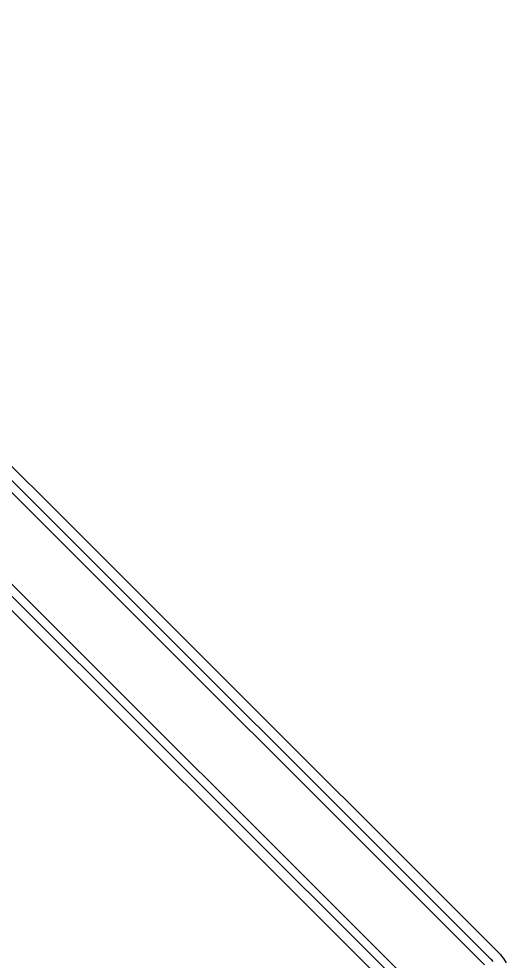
# Model space of a CAD drawing. Header units: millimetres. Extents: x -3 to 103, y -3 to 78.
# Drawn here: x 60.55 to 66.55, y 31.33 to 42.94 of the extents above; entities that cross this region are included whole.
import ezdxf

# ---------------------------------------------------------------- set-up
doc = ezdxf.new("R2010")
doc.units = ezdxf.units.MM
for name, color, linetype in [('COPPER', 1, 'Continuous'), ('ISO_PASS1', 2, 'Continuous'), ('ISO_PASS2', 6, 'Continuous')]:
    doc.layers.add(name, color=color, linetype=linetype)

msp = doc.modelspace()

# ---------------------------------------------------------------- linework, layer by layer
at = {"layer": 'COPPER'}
for points in [[(54.783, 42.783), (66.283, 31.283)], [(65.6, 30.834), (54.334, 42.1)]]:
    msp.add_lwpolyline(points, dxfattribs=at)
at = {"layer": 'ISO_PASS1'}
for points in [[(54.856, 42.856), (66.356, 31.356), (66.36, 31.352), (66.386, 31.323)], [(65.496, 30.791), (54.291, 41.996)]]:
    msp.add_lwpolyline(points, dxfattribs=at)
at = {"layer": 'ISO_PASS2'}
for points in [[(54.944, 42.944), (66.444, 31.444), (66.452, 31.436), (66.478, 31.407), (66.492, 31.39), (66.516, 31.358), (66.528, 31.339), (66.548, 31.306)], [(65.372, 30.74), (54.24, 41.872)]]:
    msp.add_lwpolyline(points, dxfattribs=at)

doc.saveas('drawing.dxf')
